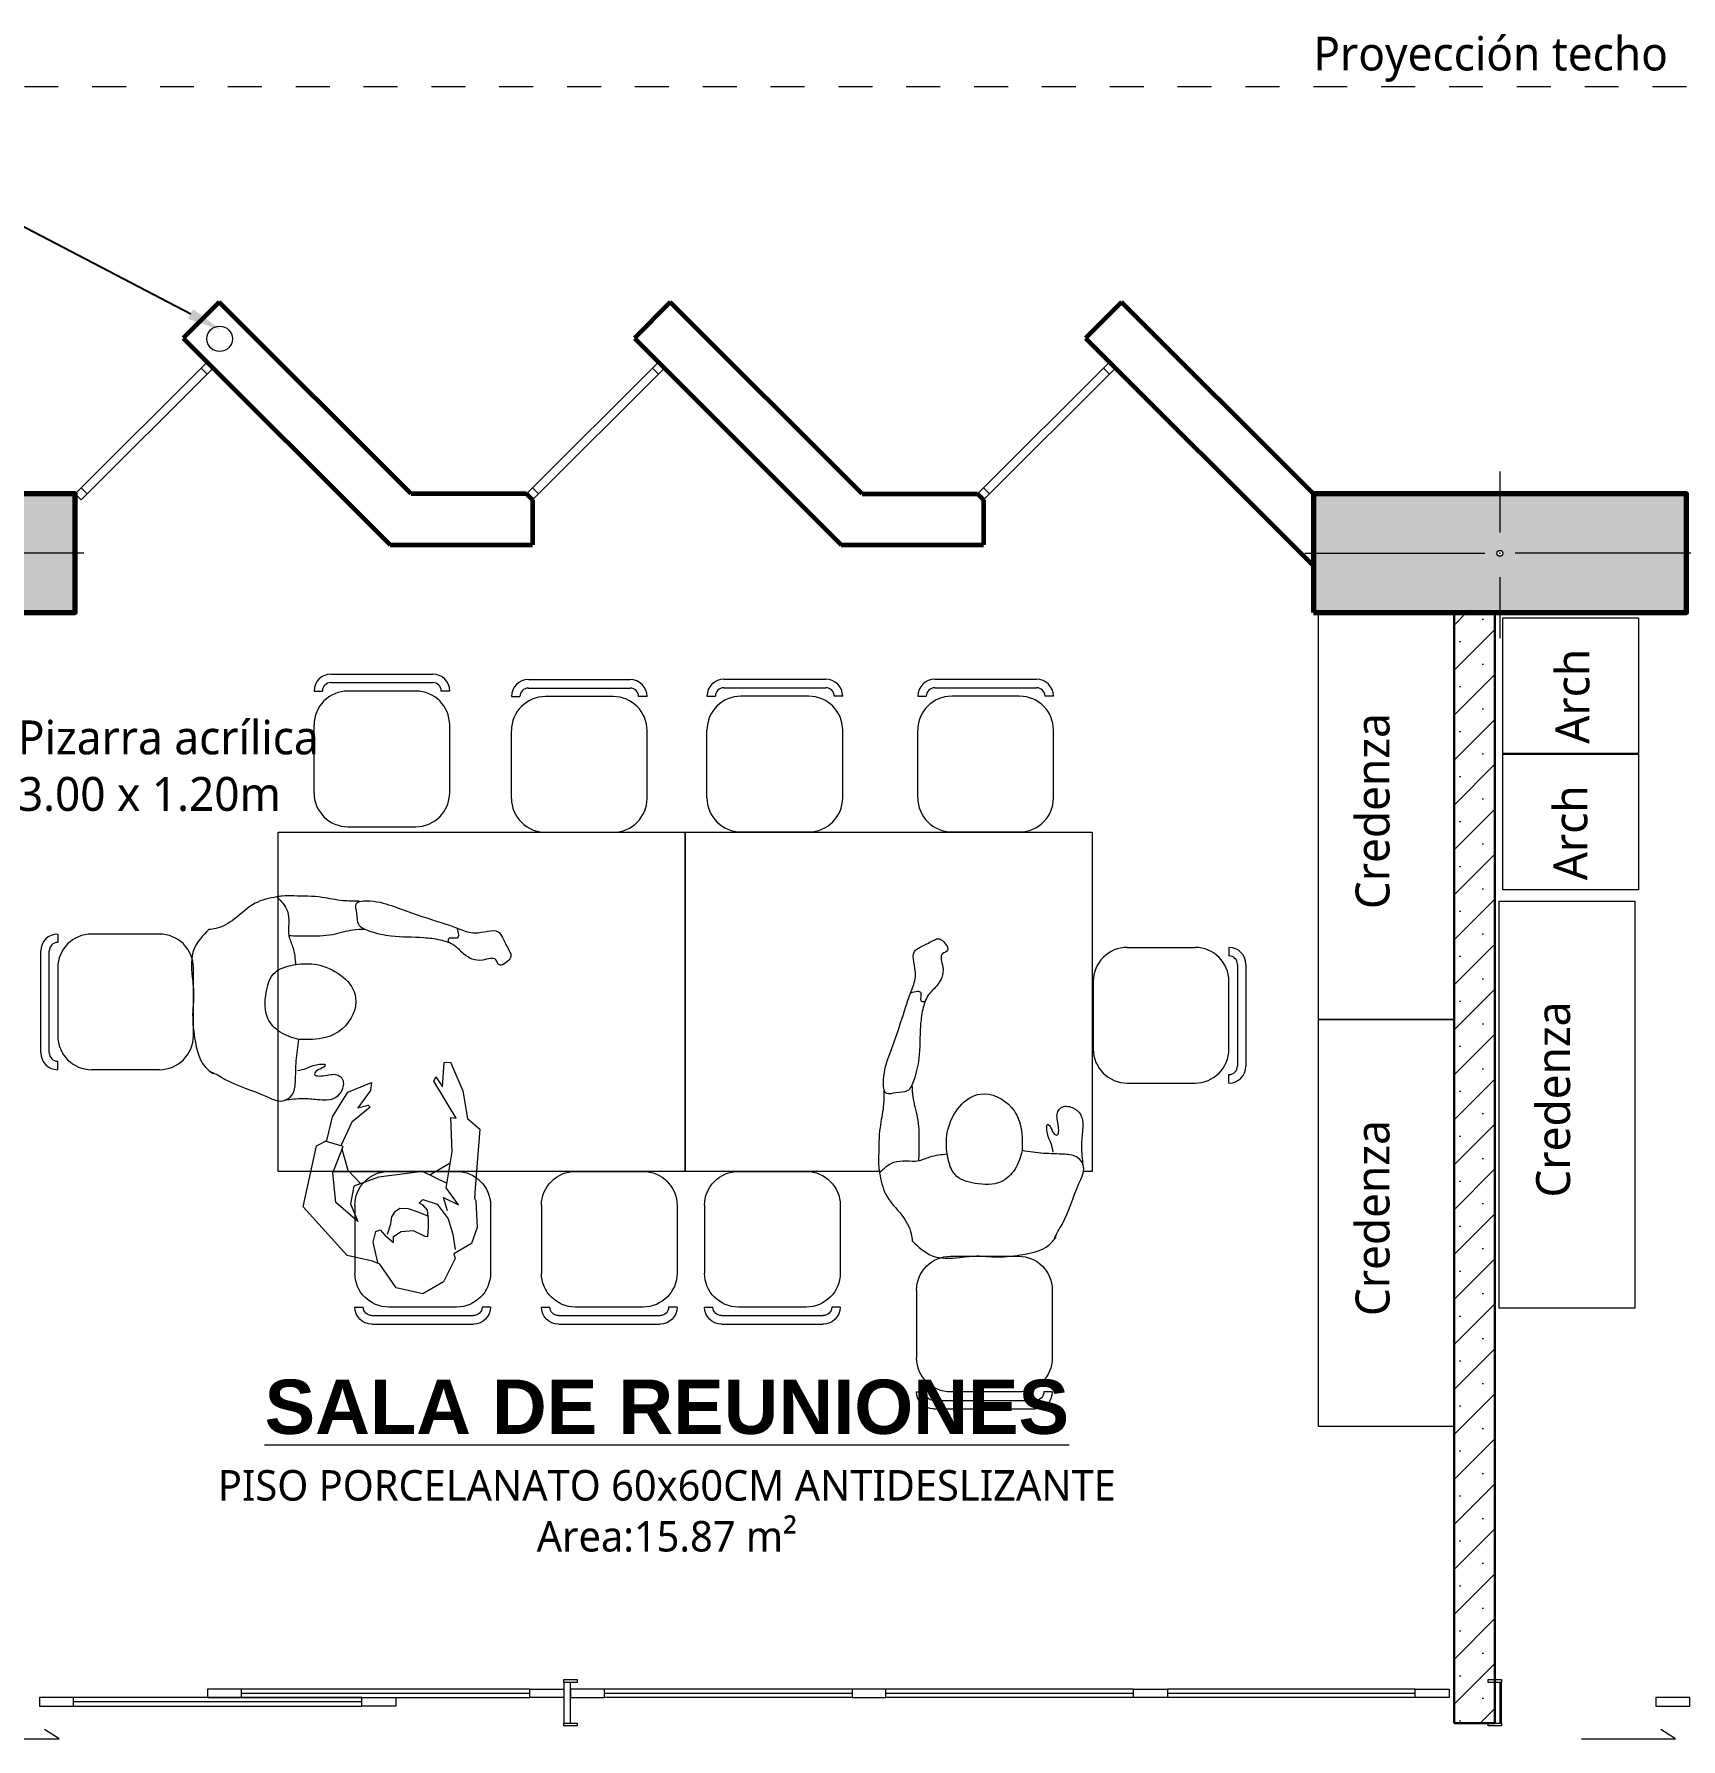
# Model space of a CAD drawing. Header units: millimetres. Extents: x 1 to 121, y 0 to 90.
# Drawn here: x 36.99 to 41.85, y 64.23 to 69.25 of the extents above; entities that cross this region are included whole.
import ezdxf
from ezdxf import colors
from ezdxf.entities.mleader import LeaderData, LeaderLine
from ezdxf.math import Vec2, Vec3

# ---------------------------------------------------------------- set-up
doc = ezdxf.new("R2010")
doc.units = ezdxf.units.MM
doc.linetypes.add('DASHED2', pattern=[0.375, 0.25, -0.125])
doc.linetypes.add('HIDDEN2', pattern=[0.1875, 0.125, -0.0625])
for name, color, linetype, lineweight in [('COLUMNAS 50', 32, 'Continuous', 70), ('Equipamiento SR', 23, 'Continuous', 0), ('GRAFO 4', 7, 'Continuous', 30), ('I.S. CANALETAS', 12, 'Continuous', 0), ('letras sr', 7, 'Continuous', 5), ('Muros el', 144, 'Continuous', 60), ('proyecciones', 1, 'DASHED2', 5), ('TABIQUERIA DE DRYWALL', 221, 'Continuous', 30), ('texturas 1', 251, 'Continuous', 5), ('Vanos', 140, 'Continuous', 5)]:
    doc.layers.add(name, color=color, linetype=linetype, lineweight=lineweight)
doc.styles.add('Generales', font='trebuc.ttf', dxfattribs={"height": 0.1})
doc.styles.add('Santa Rosa 1 50', font='trebuc.ttf')

# ---------------------------------------------------------------- blocks, each defined once
blk = doc.blocks.new('SILLA02D')
at = {"color": 0, "linetype": 'ByBlock'}
for p, q in [((0.05, 0.2), (0.05, 0.175)), ((0.35, 0.2), (0.15, 0.2)), ((0, -0.15), (0, 0.15)), ((0.025, -0.15), (0.025, 0.15)), ((0.05, 0.1), (0.05, -0.1)), ((0.45, -0.1), (0.45, 0.1)), ((0.05, -0.2), (0.05, -0.175)), ((0.35, -0.2), (0.15, -0.2))]:
    blk.add_line(p, q, dxfattribs=at)
for centre, radius, start, end in [((0.05, 0.15), 0.05, 90, 180), ((0.05, 0.15), 0.025, 90, 180), ((0.15, 0.1), 0.1, 90, 180), ((0.35, 0.1), 0.1, 0, 90), ((0.15, -0.1), 0.1, 180, 270), ((0.35, -0.1), 0.1, 270, 0), ((0.05, -0.15), 0.05, 180, 270), ((0.05, -0.15), 0.025, 180, 270)]:
    blk.add_arc(centre, radius, start, end, dxfattribs=at)
blk = doc.blocks.new('55116')
for points in [[(-0.1571, 0.2987), (-0.1083, 0.3005), (-0.0468, 0.3113), (0.0382, 0.3168), (0.0726, 0.3168), (0.0888, 0.3149)], [(0.0888, 0.3149), (0.0581, 0.2716), (0.0545, 0.2354), (0.0545, 0.1975), (0.0436, 0.1632), (0.0358, 0.1114)], [(-0.5836, 0.1015), (-0.6084, 0.1263), (-0.596, 0.1584), (-0.5712, 0.2005), (-0.5018, 0.1981), (-0.4572, 0.2104), (-0.3729, 0.2401), (-0.2614, 0.2806), (-0.1896, 0.2987), (-0.1475, 0.2897), (-0.1499, 0.2624), (-0.1549, 0.2282), (-0.1861, 0.2083), (-0.2512, 0.1921), (-0.3482, 0.1857), (-0.3977, 0.1782), (-0.4399, 0.1609), (-0.4671, 0.1362), (-0.5241, 0.1163), (-0.5637, 0.1163), (-0.5737, 0.1015), (-0.5836, 0.1015)], [(-0.1716, 0.2138), (-0.1372, 0.2119), (-0.0757, 0.1993), (0.0002, 0.1957), (0.0545, 0.1975)], [(0.2941, 0.22), (0.3395, 0.1614), (0.3459, 0.0797), (0.3424, 0.0206), (0.3457, -0.023), (0.3413, -0.1036), (0.3023, -0.2001), (0.2878, -0.2109)], [(0.0292, -0.1133), (-0.0504, -0.1079), (-0.1008, -0.0828), (-0.1422, 0.0095), (-0.0364, 0.1085), (0.0284, 0.1123), (0.0567, 0.1076), (0.0979, 0.0891), (0.125, 0.0294), (0.1214, -0.0483), (0.0852, -0.0898), (0.0292, -0.1133)], [(0.0346, -0.2055), (0.0093, -0.2001), (-0.0215, -0.1892), (-0.0486, -0.191), (-0.0378, -0.2001), (-0.0197, -0.2091), (-0.0161, -0.2163), (-0.0468, -0.2217), (-0.0866, -0.2217), (-0.0974, -0.2308), (-0.0974, -0.2651), (-0.0776, -0.2886), (-0.0233, -0.294), (0.0201, -0.2904), (0.0744, -0.294)]]:
    blk.add_spline(points, degree=3)
for points, knots in [([(0.0888, 0.3149), (0.1116, 0.3109), (0.1608, 0.3021), (0.2104, 0.2503), (0.2597, 0.2238), (0.2871, 0.2204), (0.2941, 0.22)], [0, 0, 0, 0, 0.0675708, 0.1464024, 0.2086774, 0.2298638, 0.2298638, 0.2298638, 0.2298638]), ([(-0.4484, 0.2139), (-0.4525, 0.1992), (-0.4579, 0.1758), (-0.422, 0.1885), (-0.4214, 0.1766), (-0.4223, 0.1705)], [0.00285681, 0.00285681, 0.00285681, 0.00285681, 0.03466098, 0.05696233, 0.07230833, 0.07230833, 0.07230833, 0.07230833]), ([(0.2945, -0.2062), (0.2797, -0.2109), (0.228, -0.2477), (0.1559, -0.2656), (0.0868, -0.3044), (0.0455, -0.2799), (0.0405, -0.2314), (0.0398, -0.1765), (0.0327, -0.1345), (0.0292, -0.1133)], [1.0081381, 1.0081381, 1.0081381, 1.0081381, 1.0565961, 1.1886184, 1.2412823, 1.2729126, 1.3141219, 1.3774716, 1.4413612, 1.4413612, 1.4413612, 1.4413612])]:
    blk.add_open_spline(points, degree=3, knots=knots)
blk = doc.blocks.new('Bipman05')
for p, q in [((0.0901, -0.0691), (0.0556, -0.1401)), ((0.0801, -0.0896), (0.1155, -0.1502))]:
    blk.add_line(p, q)
for points in [[(-0.0258, -0.1422), (0.0135, -0.1304), (-0.0083, -0.1749), (0.0417, -0.1378), (0.1475, -0.1556), (0.2489, -0.1521), (0.2468, -0.1676), (0.3566, -0.102), (0.3692, -0.1073), (0.3397, -0.1277), (0.4109, -0.1323), (0.412, -0.1507), (0.3281, -0.187), (0.2459, -0.2015), (0.2144, -0.2375), (0.0411, -0.2241), (0.0109, -0.2215), (0.0032, -0.2256), (-0.075, -0.23), (-0.1228, -0.2126), (-0.1532, -0.1604), (-0.1662, -0.1647), (-0.2358, -0.13), (-0.2705, -0.0691), (-0.2531, 0.0092), (-0.1836, 0.057), (-0.1749, 0.0787), (-0.1574, 0.1539), (-0.0142, 0.2831), (0.166, 0.2437), (0.1813, 0.2135), (0.2509, 0.1967), (0.3241, 0.1519), (0.3525, 0.0816), (0.3286, 0.0846), (0.2776, 0.1222), (0.2853, 0.0918), (0.2795, 0.0854), (0.2349, 0.1403), (0.1659, 0.1727)], [(0.0901, -0.0691), (0.0727, 0.0613), (0.0466, 0.1335), (-0.0055, 0.1439), (-0.0576, 0.1222), (-0.0011, 0.1874), (0.0857, 0.1961), (0.1639, 0.1657), (0.1789, 0.2182)], [(0.0539, 0.1133), (0.0931, 0.1506), (0.1558, 0.1688)], [(-0.1782, 0.0637), (-0.1184, 0.0771), (-0.087, 0.0696), (-0.0825, 0.0562), (-0.0975, 0.0427), (-0.1199, 0.0173), (-0.1019, 0.0173), (-0.087, -0.0051), (-0.084, -0.041), (-0.1004, -0.0754), (-0.1019, -0.0843), (-0.0735, -0.0858), (-0.0526, -0.0858), (-0.0242, -0.0828), (-0.0092, -0.0709), (-0.0033, -0.0589), (0.0072, -0.0694), (-0.0063, -0.1113), (-0.0496, -0.1441), (-0.0945, -0.1576), (-0.1401, -0.1643)], [(-0.0945, 0.0352), (-0.0646, 0.0248), (-0.0436, 0.0218), (-0.0272, 0.0113), (-0.0182, -0.0021), (-0.0197, -0.026), (-0.0287, -0.0544), (-0.0421, -0.0858)]]:
    blk.add_lwpolyline(points)
blk = doc.blocks.new('Columna 1.10 x0.30')
at = {"true_color": 0xc7c8ca}
h = blk.add_hatch(color=9, dxfattribs=at)
h.dxf.hatch_style = 1
h.paths.add_polyline_path([(-234.8493, 113.8066), (-235.9493, 113.8066), (-235.9493, 113.4566), (-234.8493, 113.4566)])
h.paths.add_polyline_path([(-235.3906, 113.6316, -1), (-235.408, 113.6316, -1)], flags=16)
at = {"layer": 'COLUMNAS 50', "color": 1, "linetype": 'Continuous', "lineweight": 5}
for p, q in [((-235.3993, 113.8732), (-235.3993, 113.6932)), ((-235.9743, 113.6316), (-235.4443, 113.6316)), ((-234.8243, 113.6316), (-235.3543, 113.6316)), ((-235.3993, 113.5616), (-235.3993, 113.3816))]:
    blk.add_line(p, q, dxfattribs=at)
at = {"layer": 'COLUMNAS 50', "linetype": 'Continuous'}
blk.add_lwpolyline([(-235.9493, 113.4566), (-234.8493, 113.4566), (-234.8493, 113.8066), (-235.9493, 113.8066)], close=True, dxfattribs=at)
at = {"layer": 'COLUMNAS 50', "color": 1, "linetype": 'Continuous', "lineweight": 5}
blk.add_circle((-235.3993, 113.6316), 0.00871, dxfattribs=at)
blk.add_point((-235.3993, 113.6316), dxfattribs=at)
blk = doc.blocks.new('A$C252D5CB4')
at = {"layer": 'Vanos', "linetype": 'Continuous'}
blk.add_line((0.02, 0.128), (0.02, 0.008), dxfattribs=at)
for points in [[(0, 0.128), (0, 0.136), (0.04, 0.136), (0.04, 0.128)], [(0.02, 0.128), (0.02, 0.008), (0.04, 0.008), (0.04, 0.128)], [(0, 0), (0, 0.008), (0.04, 0.008), (0.04, 0)]]:
    blk.add_lwpolyline(points, close=True, dxfattribs=at)

msp = doc.modelspace()

# ---------------------------------------------------------------- hatches: boundary and pattern name
at = {"layer": 'texturas 1'}
h = msp.add_hatch(dxfattribs=at)
h.set_pattern_fill('SACNCR', color=256)
h.set_pattern_definition([(45, (-135.73643, 137.33433), (-0.06629126, 0.06629126), []), (45, (-135.67014, 137.33433), (-0.06629126, 0.06629126), [0, -0.09375])])
h.paths.add_polyline_path([(41.297, 64.4344), (41.297, 67.5485), (41.177, 67.5485), (41.177, 64.2744), (41.297, 64.2744), (41.297, 64.4244), (41.287, 64.4244), (41.287, 64.4344)])

# ---------------------------------------------------------------- linework, layer by layer
at = {"layer": 'Equipamiento SR'}
for points in [[(40.777, 66.3485), (40.777, 67.5485), (41.177, 67.5485), (41.177, 66.3485), (40.777, 66.3485)], [(41.7206, 67.1329), (41.3206, 67.1329), (41.3206, 67.5329), (41.7206, 67.5329), (41.7206, 67.1329)], [(41.7206, 66.7311), (41.3206, 66.7311), (41.3206, 67.1311), (41.7206, 67.1311), (41.7206, 66.7311)], [(37.7102, 65.901), (37.7102, 66.901), (38.9102, 66.901), (38.9102, 65.901), (37.7102, 65.901)], [(38.9102, 65.901), (38.9102, 66.901), (40.1102, 66.901), (40.1102, 65.901), (40.0845, 65.901)], [(41.3094, 65.4981), (41.3094, 66.6981), (41.7094, 66.6981), (41.7094, 65.4981), (41.3094, 65.4981)], [(40.777, 65.1485), (40.777, 66.3485), (41.177, 66.3485), (41.177, 65.1485), (40.777, 65.1485)], [(39.4868, 65.901), (38.9102, 65.901)]]:
    msp.add_lwpolyline(points, dxfattribs=at)
at = {"layer": 'Equipamiento SR', "lineweight": 20}
msp.add_lwpolyline([(37.8727, 65.901), (38.2362, 65.901)], dxfattribs=at)
at = {"layer": 'GRAFO 4', "linetype": 'Continuous'}
msp.add_line((38.4421, 67.8985), (38.4597, 67.8808), dxfattribs=at)
at = {"layer": 'I.S. CANALETAS'}
msp.add_circle((37.5376, 68.356), 0.0375, dxfattribs=at)
at = {"layer": 'Muros el', "ltscale": 0.05}
for p, q in [((38.4421, 67.8985), (38.4597, 67.8808)), ((38.4597, 67.8808), (38.4597, 67.7485)), ((39.7721, 67.8985), (39.7898, 67.8808)), ((39.7898, 67.8808), (39.7898, 67.7485)), ((38.0399, 67.7485), (38.4597, 67.7485))]:
    msp.add_line(p, q, dxfattribs=at)
for points in [[(37.5363, 68.4642), (37.4302, 68.3581)], [(38.102, 67.8985), (37.5363, 68.4642)], [(38.8663, 68.4642), (38.7603, 68.3581)], [(39.432, 67.8985), (38.8663, 68.4642)], [(40.1964, 68.4642), (40.0903, 68.3581)], [(40.762, 67.8985), (40.1964, 68.4642)], [(37.4302, 68.3581), (38.0399, 67.7485)], [(38.7603, 68.3581), (39.3699, 67.7485)], [(40.0903, 68.3581), (40.762, 67.6863)], [(38.4421, 67.8985), (38.102, 67.8985)], [(39.432, 67.8985), (39.7721, 67.8985)], [(39.3699, 67.7485), (39.7898, 67.7485)]]:
    msp.add_lwpolyline(points, dxfattribs=at)
at = {"layer": 'proyecciones', "linetype": 'HIDDEN2', "ltscale": 0.5}
msp.add_lwpolyline([(60.462, 67.8985), (60.462, 69.0985), (31.662, 69.0985), (31.662, 67.8985)], dxfattribs=at)
at = {"layer": 'TABIQUERIA DE DRYWALL'}
msp.add_line((41.177, 64.2744), (41.297, 64.2744), dxfattribs=at)
for points in [[(41.177, 67.5485), (41.177, 64.2744)], [(41.297, 67.5485), (41.297, 64.2744)]]:
    msp.add_lwpolyline(points, dxfattribs=at)
at = {"layer": 'Vanos', "color": 7, "linetype": 'Continuous'}
for p, q in [((37.112, 67.8985), (37.501, 68.2874)), ((37.501, 68.2874), (37.4833, 68.2697)), ((37.4833, 68.2697), (37.501, 68.252)), ((37.501, 68.2874), (37.5186, 68.2697)), ((37.501, 68.252), (37.5186, 68.2697)), ((38.4421, 67.8985), (38.831, 68.2874)), ((38.831, 68.2874), (38.8133, 68.2697)), ((38.8133, 68.2697), (38.831, 68.252)), ((38.831, 68.2874), (38.8487, 68.2697)), ((38.831, 68.252), (38.8487, 68.2697)), ((39.7721, 67.8985), (40.161, 68.2874)), ((40.161, 68.2874), (40.1433, 68.2697)), ((40.1433, 68.2697), (40.161, 68.252)), ((40.161, 68.2874), (40.1787, 68.2697)), ((40.161, 68.252), (40.1787, 68.2697)), ((37.1474, 67.8985), (37.501, 68.252)), ((38.4774, 67.8985), (38.831, 68.252)), ((39.8075, 67.8985), (40.161, 68.252)), ((37.1474, 67.8985), (37.1297, 67.9162)), ((38.4774, 67.8985), (38.4597, 67.9162)), ((39.8075, 67.8985), (39.7898, 67.9162)), ((37.1297, 67.8808), (37.112, 67.8985)), ((37.1297, 67.8808), (37.1474, 67.8985)), ((38.4597, 67.8808), (38.4774, 67.8985)), ((39.7898, 67.8808), (39.8075, 67.8985)), ((41.312, 64.3944), (41.312, 64.2744)), ((37.957, 64.3494), (37.107, 64.3494)), ((38.452, 64.3744), (37.602, 64.3744)), ((38.452, 64.3619), (37.602, 64.3619)), ((37.602, 64.3494), (38.452, 64.3494)), ((39.402, 64.3744), (38.672, 64.3744)), ((39.402, 64.3619), (38.672, 64.3619)), ((39.402, 64.3494), (38.672, 64.3494)), ((40.232, 64.3744), (39.502, 64.3744)), ((40.232, 64.3619), (39.502, 64.3619)), ((40.232, 64.3494), (39.502, 64.3494)), ((41.062, 64.3744), (40.332, 64.3744)), ((41.062, 64.3619), (40.332, 64.3619)), ((41.062, 64.3494), (40.332, 64.3494)), ((37.957, 64.3369), (37.107, 64.3369)), ((37.107, 64.3244), (37.957, 64.3244)), ((37.0641, 64.2277), (37.0217, 64.2556)), ((41.8292, 64.2277), (41.7868, 64.2556)), ((36.7873, 64.2277), (37.0641, 64.2277)), ((41.5524, 64.2277), (41.8292, 64.2277))]:
    msp.add_line(p, q, dxfattribs=at)
at = {"layer": 'Vanos', "linetype": 'Continuous'}
for points in [[(41.277, 64.3944), (41.277, 64.4024), (41.317, 64.4024), (41.317, 64.3944)], [(41.297, 64.3944), (41.297, 64.2744), (41.317, 64.2744), (41.317, 64.3944)], [(37.007, 64.3244), (37.107, 64.3244), (37.107, 64.3494), (37.007, 64.3494)], [(37.502, 64.3494), (37.602, 64.3494), (37.602, 64.3744), (37.502, 64.3744)], [(38.057, 64.3244), (37.957, 64.3244), (37.957, 64.3494), (38.057, 64.3494)], [(38.552, 64.3494), (38.452, 64.3494), (38.452, 64.3744), (38.552, 64.3744)], [(38.572, 64.3494), (38.672, 64.3494), (38.672, 64.3744), (38.572, 64.3744)], [(39.402, 64.3494), (39.502, 64.3494), (39.502, 64.3744), (39.402, 64.3744)], [(40.332, 64.3494), (40.232, 64.3494), (40.232, 64.3744), (40.332, 64.3744)], [(41.162, 64.3494), (41.062, 64.3494), (41.062, 64.3744), (41.162, 64.3744)], [(41.7721, 64.3244), (41.8721, 64.3244), (41.8721, 64.3494), (41.7721, 64.3494)], [(41.277, 64.2664), (41.277, 64.2744), (41.317, 64.2744), (41.317, 64.2664)]]:
    msp.add_lwpolyline(points, close=True, dxfattribs=at)

# ---------------------------------------------------------------- block references
at = {"layer": 'COLUMNAS 50'}
for p in [(271.9614, -45.9081), (276.7114, -45.9081)]:
    msp.add_blockref('Columna 1.10 x0.30', p, dxfattribs=at)
at = {"layer": 'Equipamiento SR', "lineweight": 20}
for name, p, rotation in [('SILLA02D', (38.0158, 67.3674), 270), ('SILLA02D', (38.5978, 67.351), 270), ('SILLA02D', (39.1744, 67.3521), 270), ('SILLA02D', (39.7959, 67.3521), 270), ('SILLA02D', (40.5633, 66.3615), 180), ('Bipman05', (38.0672, 65.8109), 89.99999999999999)]:
    msp.add_blockref(name, p, dxfattribs=dict(at, rotation=rotation))
at = {"layer": 'Equipamiento SR', "lineweight": 20, "yscale": 0.985266633092198, "zscale": 0.985266633092198}
for p, xscale, rotation in [((37.7986, 66.4016), -0.9852666330921985, 0.8553853071469142), ((39.7919, 65.9893), -0.985266633092198, 90.85538530714716)]:
    msp.add_blockref('55116', p, dxfattribs=dict(at, xscale=xscale, rotation=rotation))
at = {"layer": 'Equipamiento SR', "lineweight": 20}
msp.add_blockref('SILLA02D', (37.0102, 66.401), dxfattribs=at)
at = {"layer": 'Equipamiento SR', "lineweight": 20, "xscale": -1, "rotation": 270}
for p in [(38.1362, 65.451), (38.6862, 65.451), (39.1671, 65.451), (39.7925, 65.201)]:
    msp.add_blockref('SILLA02D', p, dxfattribs=at)
at = {"layer": 'Vanos', "linetype": 'Continuous', "rotation": 180}
msp.add_blockref('A$C252D5CB4', (38.592, 64.4024), dxfattribs=at)

# ---------------------------------------------------------------- texts
at = {"layer": 'letras sr', "insert": (40.7619, 69.2471), "char_height": 0.115, "attachment_point": 1, "style": 'Generales'}
msp.add_mtext('{\\H0.86957x;Proyección techo} ', dxfattribs=at)
msp.add_mtext('{\\H0.86957x;Proyección techo} ', dxfattribs=at)
at = {"layer": 'letras sr', "char_height": 0.1, "attachment_point": 3, "rotation": 90, "style": 'Generales'}
for s, insert in [('Arch', (41.4757, 67.4419)), ('Credenza ', (40.8864, 67.2522)), ('Arch', (41.4697, 67.0395)), ('Credenza ', (41.4188, 66.4018)), ('Credenza ', (40.8864, 66.0522))]:
    msp.add_mtext_dynamic_manual_height_columns(s, width=0.115, gutter_width=1, heights=[0.1165], dxfattribs=dict(at, insert=insert))
at = {"layer": 'letras sr', "insert": (35.9265, 65.287), "char_height": 0.209, "attachment_point": 1, "style": 'Santa Rosa 1 50'}
msp.add_mtext_dynamic_manual_height_columns('\\pxqc;{\\fSwis721 Ex BT|b1|i0|c0|p34;\\H0.76555x;\\LSALA DE REUNIONES\\P\\fTrebuchet MS|b0|i0|c0|p34;\\H0.5625x;\\lPISO PORCELANATO 60x60CM ANTIDESLIZANTE\\H1x;\\PArea:15.87 m²}', width=5.859027, gutter_width=1, heights=[0], dxfattribs=at)

# ---------------------------------------------------------------- leaders
at = {"layer": 'letras sr'}
ml = msp.add_multileader_mtext('Standard', dxfattribs=at)
ml.set_content('{\\H0.86957x;Baja montante tubería de agua\\Ppluvial D=3", embebida en tabiquería}', color=256, style='Generales')
ml.set_leader_properties()
ml.build(insert=Vec2(0, 0))
ml.multileader.update_dxf_attribs({"text_right_attachment_type": 6, "dogleg_length": 0.36, "arrow_head_size": 0.1})
ctx = ml.context
ctx.base_point, ctx.char_height, ctx.arrow_head_size, ctx.landing_gap_size, ctx.plane_origin = Vec3(33.8936, 68.8841), 0.115, 0.1, 0.09, Vec3(33.1653, 69.2287)
ctx.right_attachment = 6
notes = []
notes.append((ctx, [(1, (1, 1, 0), (36.7167, 68.8125), (-1, 0), 0.36, [(0, [(32.8242, 68.3653)], 0, []), (1, [(37.5409, 68.3826)], 0, [])])]))
ctx.mtext.insert, ctx.mtext.rotation, ctx.mtext.flow_direction = Vec3(33.9836, 68.9558), 6.283185, 5
ml = msp.add_multileader_mtext('Standard', dxfattribs=at)
ml.set_content('{\\H0.86957x;Pizarra acrílica\\P3.00 x 1.20m} ', color=256, style='Generales')
ml.set_leader_properties()
ml.build(insert=Vec2(0, 0))
ml.multileader.update_dxf_attribs({"text_right_attachment_type": 6, "dogleg_length": 0.36, "arrow_head_size": 0.18})
ctx = ml.context
ctx.base_point, ctx.char_height, ctx.arrow_head_size, ctx.landing_gap_size, ctx.plane_origin = Vec3(36.8528, 67.1726), 0.115, 0.18, 0.09, Vec3(36.3221, 67.8538)
ctx.right_attachment = 6
notes.append((ctx, [(0, (1, 1, 0), (36.6702, 67.1726), (1, 0), 0.1826, [(0, [(36.5978, 66.6743)], 0, [])])]))
ctx.mtext.insert, ctx.mtext.flow_direction = Vec3(36.9428, 67.2307), 5
for ctx, leaders in notes:
    for number, flags, end, landing, length, lines in leaders:
        leader = LeaderData()
        leader.index, (leader.has_last_leader_line, leader.has_dogleg_vector, leader.attachment_direction) = number, flags
        leader.last_leader_point, leader.dogleg_vector, leader.dogleg_length = Vec3(end), Vec3(landing), length
        for number, points, colour, breaks in lines:
            line = LeaderLine()
            line.index, line.vertices, line.color, line.breaks = number, Vec3.list(points), colors.encode_raw_color(colour), breaks
            leader.lines.append(line)
        ctx.leaders.append(leader)

doc.saveas('drawing.dxf')
